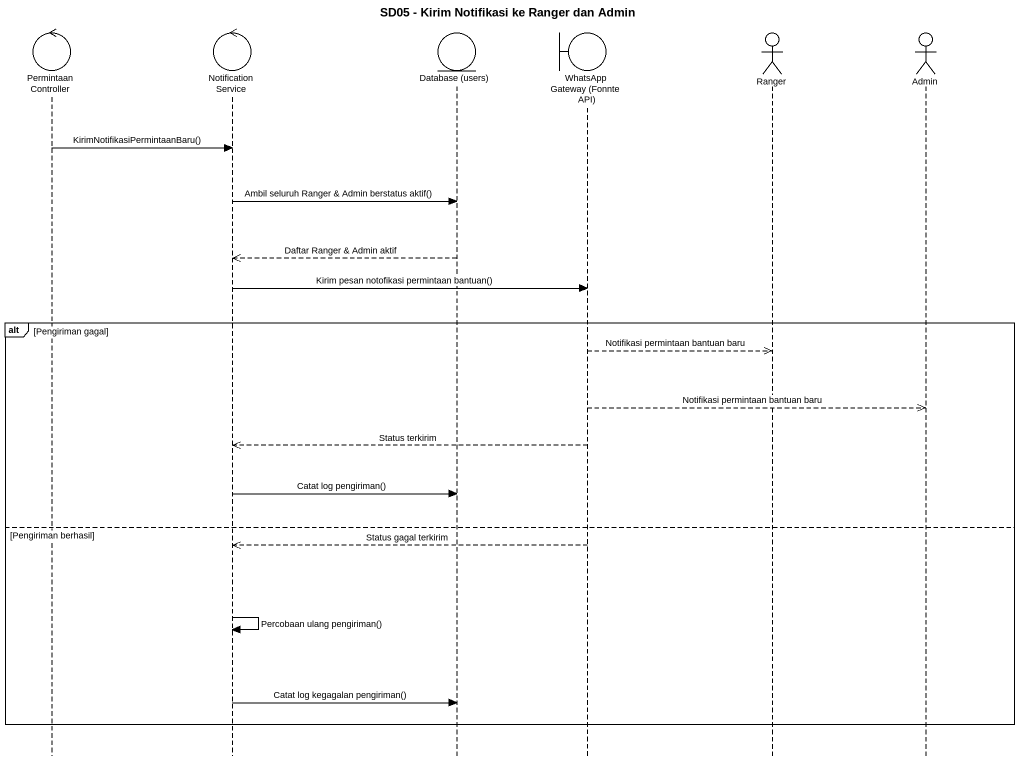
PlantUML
@startuml
title SD05 - Kirim Notifikasi ke Ranger dan Admin
hide footbox
control PermintaanController
control NotificationService
entity "Database (users)" as Database_users
boundary "WhatsApp Gateway (Fonnte API)" as WhatsApp_Gateway_Fonnte_API
actor Ranger
actor Admin

PermintaanController -> NotificationService : KirimNotifikasiPermintaanBaru()
NotificationService -> Database_users : Ambil seluruh Ranger & Admin berstatus aktif()
Database_users -->> NotificationService : Daftar Ranger & Admin aktif
NotificationService -> WhatsApp_Gateway_Fonnte_API : Kirim pesan notofikasi permintaan bantuan()
alt Pengiriman gagal
  WhatsApp_Gateway_Fonnte_API -->> Ranger : Notifikasi permintaan bantuan baru
  WhatsApp_Gateway_Fonnte_API -->> Admin : Notifikasi permintaan bantuan baru
  WhatsApp_Gateway_Fonnte_API -->> NotificationService : Status terkirim
  NotificationService -> Database_users : Catat log pengiriman()
else Pengiriman berhasil
  WhatsApp_Gateway_Fonnte_API -->> NotificationService : Status gagal terkirim
  NotificationService -> NotificationService : Percobaan ulang pengiriman()
  NotificationService -> Database_users : Catat log kegagalan pengiriman()
end
@enduml
